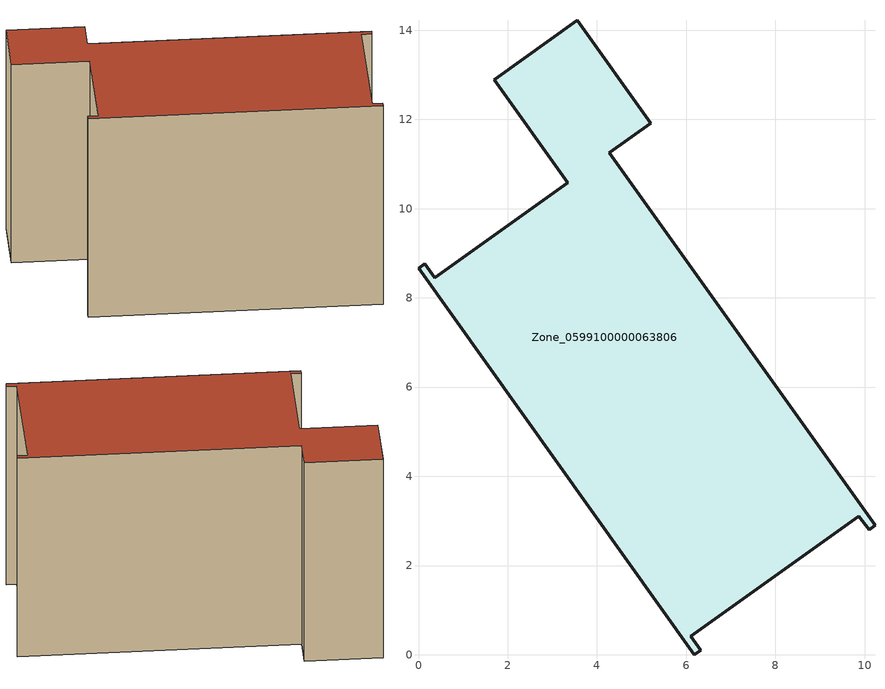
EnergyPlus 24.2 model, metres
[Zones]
Zone_0599100000063806
 floor ground (C_G): 4.28,11.25 10.23,2.9 10.1,2.8 9.87,3.11 6.1,0.41 6.32,0.1 6.18,0 0,8.66 0.14,8.76 0.36,8.45 3.34,10.58 1.7,12.89 3.56,14.22 5.21,11.91 z0
 wall outside (C_F): 5.21,11.91 3.56,14.22 1.7,12.89 3.34,10.58 0.36,8.45 0.14,8.76 0,8.66 6.18,0 6.32,0.1 6.1,0.41 9.87,3.11 10.1,2.8 10.23,2.9 4.28,11.25 5.21,11.91 z0:8.46
 roof outside (C_R): 10.23,2.9 4.28,11.25 5.21,11.91 3.56,14.22 1.7,12.89 3.34,10.58 0.36,8.45 0.14,8.76 0,8.66 6.18,0 6.32,0.1 6.1,0.41 9.87,3.11 10.1,2.8 z8.46
[BUILDING]
Pand.0599100000063806: North Axis=0; Terrain=City; Loads Convergence Tolerance Value=0.04; Temperature Convergence Tolerance Value=0.4; Solar Distribution=FullExterior; Maximum Number of Warmup Days=25; Minimum Number of Warmup Days=1
[Site:Location]
Rotterdam.The.Hague.AP_ZH_NLD Design_Conditions: Latitude=51.96; Longitude=4.45; Time Zone=1; Elevation=-4.5
[SITE:GROUNDTEMPERATURE:BUILDINGSURFACE]
18, 18, 18, 18, 18, 18, 18, 18, 18, 18, 18, 18
[MATERIAL] Thermal Absorptance=0.9; Solar Absorptance=0.7; Visible Absorptance=0.7
Name | Roughness | Thickness | Conductivity | Density | Specific Heat
G.TI.1975-1991 | MediumSmooth | 0.15 | 0.288461 | 540 | 1210
F.TI.1975-1991 | Rough | 0.3 | 0.230769 | 1920 | 840
R.TI.1975-1991 | MediumRough | 0.2 | 0.153846 | 1500 | 1000
[CONSTRUCTION]
C_G: G.TI.1975-1991
C_F: F.TI.1975-1991
C_R: R.TI.1975-1991
[ZONE]
Zone_0599100000063806: Type=1; Multiplier=1; Ceiling Height=Autocalculate; Volume=Autocalculate; Floor Area=autocalculate; Part of Total Floor Area=Yes
[ZONEINFILTRATION:DESIGNFLOWRATE]
Infil_Zone_0599100000063806: Zone or ZoneList or Space or SpaceList=Zone_0599100000063806; Schedule=AlwaysOn; Design Flow Rate Calculation Method=Flow/Area; Flow Rate per Floor Area=0.003; Constant Term Coefficient=1; Temperature Term Coefficient=0; Velocity Term Coefficient=0; Velocity Squared Term Coefficient=0
[HVACTEMPLATE:ZONE:IDEALLOADSAIRSYSTEM]
Zone_0599100000063806: Maximum Heating Supply Air Temperature=50; Minimum Cooling Supply Air Temperature=13; Maximum Heating Supply Air Humidity Ratio=0.0156; Minimum Cooling Supply Air Humidity Ratio=0.0077; Heating Limit=NoLimit; Cooling Limit=NoLimit; Dehumidification Control Type=ConstantSensibleHeatRatio; Cooling Sensible Heat Ratio=0.7; Dehumidification Setpoint=60; Humidification Control Type=None; Humidification Setpoint=30; Outdoor Air Method=None; Outdoor Air Flow Rate per Person=0.00944; Outdoor Air Flow Rate per Zone Floor Area=0; Outdoor Air Flow Rate per Zone=0; Demand Controlled Ventilation Type=None; Outdoor Air Economizer Type=NoEconomizer; Heat Recovery Type=None; Sensible Heat Recovery Effectiveness=0.7; Latent Heat Recovery Effectiveness=0.65
[ZONECONTROL:THERMOSTAT]
ThermostatControl_Zone_0599100000063806: Zone or ZoneList=Zone_0599100000063806; Control Type Schedule=DualSetpointControlType; Control 1=Thermostat_Zone_0599100000063806; Temperature Difference Between Cutout And Setpoint=0
[THERMOSTATSETPOINT:DUALSETPOINT]
Thermostat_Zone_0599100000063806: Heating Setpoint Temperature Schedule=HeatingSetpoint_Zone_0599100000063806; Cooling Setpoint Temperature Schedule=CoolingSetpoint_Zone_0599100000063806
[SCHEDULE:COMPACT]
HeatingSetpoint_Zone_0599100000063806: Through: 12/31, For: AllDays, Until: 24:00, 21
CoolingSetpoint_Zone_0599100000063806: Through: 12/31, For: AllDays, Until: 24:00, 24
DualSetpointControlType: Through: 12/31, For: AllDays, Until: 24:00, 4
AlwaysOn: Through: 12/31, For: AllDays, Until: 24:00, 1
